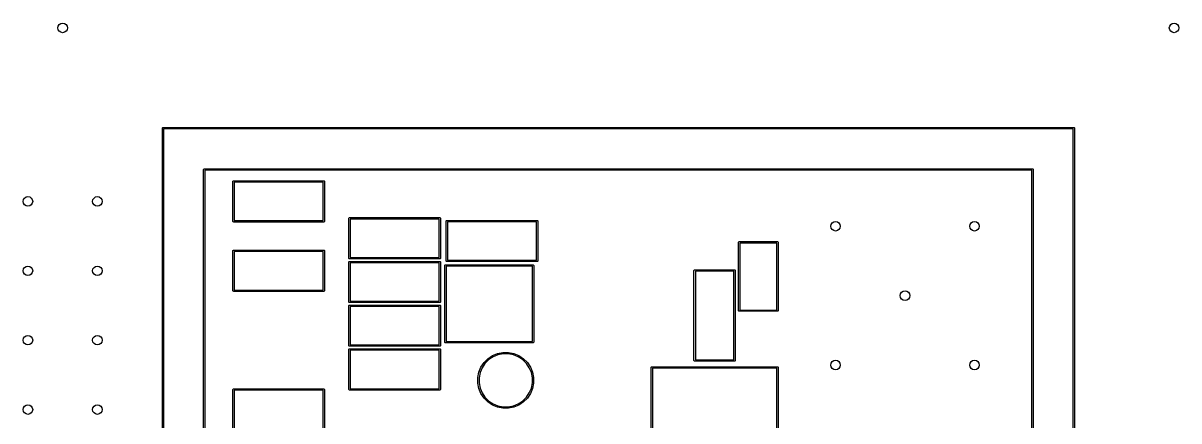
# Model space of a CAD drawing. Header units: inches. Extents: x 4.98 to 6.65, y -4.98 to -3.32.
# Drawn here: x 4.982 to 6.646, y -3.893 to -3.32 of the extents above; entities that cross this region are included whole.
import ezdxf

# ---------------------------------------------------------------- set-up
doc = ezdxf.new("R2010")
doc.units = ezdxf.units.IN
doc.header["$MEASUREMENT"] = 0
doc.layers.add('BLACK', color=250, linetype='CONTINUOUS')

msp = doc.modelspace()

# ---------------------------------------------------------------- linework, layer by layer
at = {"layer": 'BLACK', "linetype": 'CONTINUOUS'}
for p, q in [((5.1829, -3.4709), (5.1835, -3.4704)), ((5.1829, -3.4713), (5.1829, -3.4709)), ((5.1829, -4.7823), (5.1829, -3.4713)), ((5.1835, -3.4704), (5.1839, -3.4703)), ((5.1839, -3.4703), (6.4949, -3.4703)), ((5.1848, -3.4722), (5.1848, -4.7813)), ((6.4939, -3.4722), (5.1848, -3.4722)), ((6.4939, -4.7813), (6.4939, -3.4722)), ((6.4949, -3.4703), (6.4953, -3.4704)), ((6.4953, -3.4704), (6.4958, -3.4709)), ((6.4958, -3.4709), (6.4959, -3.4713)), ((6.4959, -3.4713), (6.4959, -4.7823)), ((5.2423, -3.5307), (5.2424, -3.5303)), ((5.2423, -4.7228), (5.2423, -3.5307)), ((5.2424, -3.5303), (5.2429, -3.5298)), ((5.2429, -3.5298), (5.2433, -3.5297)), ((5.2433, -3.5297), (6.4354, -3.5297)), ((5.2443, -3.5317), (5.2443, -4.7219)), ((6.4344, -3.5317), (5.2443, -3.5317)), ((6.4344, -4.7219), (6.4344, -3.5317)), ((6.4354, -3.5297), (6.4358, -3.5298)), ((6.4358, -3.5298), (6.4363, -3.5303)), ((6.4363, -3.5303), (6.4364, -3.5307)), ((6.4364, -3.5307), (6.4364, -4.7228)), ((5.2844, -3.548), (5.2845, -3.5477)), ((5.2844, -3.6055), (5.2844, -3.548)), ((5.2845, -3.5477), (5.2851, -3.5471)), ((5.2851, -3.5471), (5.2854, -3.547)), ((5.2854, -3.547), (5.4154, -3.547)), ((5.2864, -3.549), (5.2864, -3.6045)), ((5.4144, -3.549), (5.2864, -3.549)), ((5.4144, -3.6045), (5.4144, -3.549)), ((5.4154, -3.547), (5.4157, -3.5471)), ((5.4157, -3.5471), (5.4163, -3.5477)), ((5.4163, -3.5477), (5.4163, -3.548)), ((5.4163, -3.548), (5.4163, -3.6055)), ((5.2845, -3.6059), (5.2844, -3.6055)), ((5.2851, -3.6064), (5.2845, -3.6059)), ((5.2854, -3.6065), (5.2851, -3.6064)), ((5.4154, -3.6065), (5.2854, -3.6065)), ((5.2864, -3.6045), (5.4144, -3.6045)), ((5.4157, -3.6064), (5.4154, -3.6065)), ((5.4163, -3.6059), (5.4157, -3.6064)), ((5.4163, -3.6055), (5.4163, -3.6059)), ((5.4514, -3.6012), (5.4515, -3.6008)), ((5.4514, -3.6587), (5.4514, -3.6012)), ((5.4515, -3.6008), (5.452, -3.6003)), ((5.452, -3.6003), (5.4524, -3.6002)), ((5.4524, -3.6002), (5.5823, -3.6002)), ((5.4533, -3.6022), (5.4533, -3.6577)), ((5.5813, -3.6022), (5.4533, -3.6022)), ((5.5813, -3.6577), (5.5813, -3.6022)), ((5.5823, -3.6002), (5.5827, -3.6003)), ((5.5827, -3.6003), (5.5832, -3.6008)), ((5.5832, -3.6008), (5.5833, -3.6012)), ((5.5833, -3.6012), (5.5833, -3.6587)), ((5.5915, -3.6051), (5.5916, -3.6047)), ((5.5915, -3.6626), (5.5915, -3.6051)), ((5.5916, -3.6047), (5.5921, -3.6042)), ((5.5921, -3.6042), (5.5925, -3.6041)), ((5.5925, -3.6041), (5.7224, -3.6041)), ((5.5935, -3.6061), (5.5935, -3.6616)), ((5.7215, -3.6061), (5.5935, -3.6061)), ((5.7215, -3.6616), (5.7215, -3.6061)), ((5.7224, -3.6041), (5.7228, -3.6042)), ((5.7228, -3.6042), (5.7234, -3.6047)), ((5.7234, -3.6047), (5.7234, -3.6051)), ((5.7234, -3.6051), (5.7234, -3.6626)), ((6.0124, -3.6358), (6.0125, -3.6355)), ((6.0124, -3.7343), (6.0124, -3.6358)), ((6.0125, -3.6355), (6.013, -3.6349)), ((6.013, -3.6349), (6.0134, -3.6348)), ((6.0134, -3.6348), (6.0685, -3.6348)), ((6.0144, -3.6368), (6.0144, -3.7333)), ((6.0675, -3.6368), (6.0144, -3.6368)), ((6.0675, -3.7333), (6.0675, -3.6368)), ((6.0685, -3.6348), (6.0689, -3.6349)), ((6.0689, -3.6349), (6.0694, -3.6355)), ((6.0694, -3.6355), (6.0695, -3.6358)), ((6.0695, -3.6358), (6.0695, -3.7343)), ((5.2844, -3.648), (5.2845, -3.6477)), ((5.2844, -3.7055), (5.2844, -3.648)), ((5.2845, -3.6477), (5.2851, -3.6471)), ((5.2851, -3.6471), (5.2854, -3.647)), ((5.2854, -3.647), (5.4154, -3.647)), ((5.2864, -3.649), (5.2864, -3.7045)), ((5.4144, -3.649), (5.2864, -3.649)), ((5.4144, -3.7045), (5.4144, -3.649)), ((5.4154, -3.647), (5.4157, -3.6471)), ((5.4157, -3.6471), (5.4163, -3.6477)), ((5.4163, -3.6477), (5.4163, -3.648)), ((5.4163, -3.648), (5.4163, -3.7055)), ((5.4515, -3.659), (5.4514, -3.6587)), ((5.452, -3.6596), (5.4515, -3.659)), ((5.4524, -3.6596), (5.452, -3.6596)), ((5.5823, -3.6596), (5.4524, -3.6596)), ((5.4533, -3.6577), (5.5813, -3.6577)), ((5.5827, -3.6596), (5.5823, -3.6596)), ((5.5832, -3.659), (5.5827, -3.6596)), ((5.5833, -3.6587), (5.5832, -3.659)), ((5.4514, -3.6642), (5.4515, -3.6638)), ((5.4514, -3.7217), (5.4514, -3.6642)), ((5.4515, -3.6638), (5.452, -3.6633)), ((5.452, -3.6633), (5.4524, -3.6632)), ((5.4524, -3.6632), (5.5823, -3.6632)), ((5.4533, -3.6652), (5.4533, -3.7207)), ((5.5813, -3.6652), (5.4533, -3.6652)), ((5.5813, -3.7207), (5.5813, -3.6652)), ((5.5823, -3.6632), (5.5827, -3.6633)), ((5.5827, -3.6633), (5.5832, -3.6638)), ((5.5832, -3.6638), (5.5833, -3.6642)), ((5.5833, -3.6642), (5.5833, -3.7217)), ((5.5896, -3.6689), (5.5902, -3.6684)), ((5.5896, -3.6693), (5.5896, -3.6689)), ((5.5896, -3.7795), (5.5896, -3.6693)), ((5.5902, -3.6684), (5.5906, -3.6683)), ((5.5906, -3.6683), (5.7165, -3.6683)), ((5.5916, -3.663), (5.5915, -3.6626)), ((5.5915, -3.6703), (5.5915, -3.7785)), ((5.7156, -3.6703), (5.5915, -3.6703)), ((5.5921, -3.6635), (5.5916, -3.663)), ((5.5925, -3.6636), (5.5921, -3.6635)), ((5.7224, -3.6636), (5.5925, -3.6636)), ((5.5935, -3.6616), (5.7215, -3.6616)), ((5.7156, -3.7785), (5.7156, -3.6703)), ((5.7165, -3.6683), (5.7169, -3.6684)), ((5.7169, -3.6684), (5.7174, -3.6689)), ((5.7174, -3.6689), (5.7175, -3.6693)), ((5.7175, -3.6693), (5.7175, -3.7795)), ((5.7228, -3.6635), (5.7224, -3.6636)), ((5.7234, -3.663), (5.7228, -3.6635)), ((5.7234, -3.6626), (5.7234, -3.663)), ((5.9482, -3.6762), (5.9483, -3.6758)), ((5.9482, -3.8061), (5.9482, -3.6762)), ((5.9483, -3.6758), (5.9488, -3.6753)), ((5.9488, -3.6753), (5.9492, -3.6752)), ((5.9492, -3.6752), (6.0067, -3.6752)), ((6.0067, -3.6752), (6.0071, -3.6753)), ((6.0071, -3.6753), (6.0076, -3.6758)), ((6.0076, -3.6758), (6.0077, -3.6762)), ((6.0077, -3.6762), (6.0077, -3.8061)), ((5.9502, -3.6772), (5.9502, -3.8051)), ((6.0057, -3.6772), (5.9502, -3.6772)), ((6.0057, -3.8051), (6.0057, -3.6772)), ((5.2845, -3.7059), (5.2844, -3.7055)), ((5.2851, -3.7064), (5.2845, -3.7059)), ((5.2854, -3.7065), (5.2851, -3.7064)), ((5.4154, -3.7065), (5.2854, -3.7065)), ((5.2864, -3.7045), (5.4144, -3.7045)), ((5.4157, -3.7064), (5.4154, -3.7065)), ((5.4163, -3.7059), (5.4157, -3.7064)), ((5.4163, -3.7055), (5.4163, -3.7059)), ((5.4515, -3.722), (5.4514, -3.7217)), ((5.4514, -3.7272), (5.4515, -3.7268)), ((5.452, -3.7226), (5.4515, -3.722)), ((5.4515, -3.7268), (5.452, -3.7263)), ((5.4524, -3.7226), (5.452, -3.7226)), ((5.452, -3.7263), (5.4524, -3.7262)), ((5.5823, -3.7226), (5.4524, -3.7226)), ((5.4524, -3.7262), (5.5823, -3.7262)), ((5.4533, -3.7207), (5.5813, -3.7207)), ((5.5827, -3.7226), (5.5823, -3.7226)), ((5.5823, -3.7262), (5.5827, -3.7263)), ((5.5832, -3.722), (5.5827, -3.7226)), ((5.5827, -3.7263), (5.5832, -3.7268)), ((5.5833, -3.7217), (5.5832, -3.722)), ((5.5832, -3.7268), (5.5833, -3.7272)), ((5.4514, -3.7846), (5.4514, -3.7272)), ((5.4533, -3.7281), (5.4533, -3.7837)), ((5.5813, -3.7281), (5.4533, -3.7281)), ((5.5813, -3.7837), (5.5813, -3.7281)), ((5.5833, -3.7272), (5.5833, -3.7846)), ((6.0125, -3.7346), (6.0124, -3.7343)), ((6.013, -3.7352), (6.0125, -3.7346)), ((6.0134, -3.7352), (6.013, -3.7352)), ((6.0685, -3.7352), (6.0134, -3.7352)), ((6.0144, -3.7333), (6.0675, -3.7333)), ((6.0689, -3.7352), (6.0685, -3.7352)), ((6.0694, -3.7346), (6.0689, -3.7352)), ((6.0695, -3.7343), (6.0694, -3.7346)), ((5.4515, -3.785), (5.4514, -3.7846)), ((5.4514, -3.7902), (5.4515, -3.7898)), ((5.4514, -3.8476), (5.4514, -3.7902)), ((5.452, -3.7856), (5.4515, -3.785)), ((5.4515, -3.7898), (5.452, -3.7892)), ((5.4524, -3.7856), (5.452, -3.7856)), ((5.452, -3.7892), (5.4524, -3.7892)), ((5.5823, -3.7856), (5.4524, -3.7856)), ((5.4524, -3.7892), (5.5823, -3.7892)), ((5.4533, -3.7837), (5.5813, -3.7837)), ((5.4533, -3.7911), (5.4533, -3.8467)), ((5.5813, -3.7911), (5.4533, -3.7911)), ((5.5813, -3.8467), (5.5813, -3.7911)), ((5.5827, -3.7856), (5.5823, -3.7856)), ((5.5823, -3.7892), (5.5827, -3.7892)), ((5.5832, -3.785), (5.5827, -3.7856)), ((5.5827, -3.7892), (5.5832, -3.7898)), ((5.5833, -3.7846), (5.5832, -3.785)), ((5.5832, -3.7898), (5.5833, -3.7902)), ((5.5833, -3.7902), (5.5833, -3.8476)), ((5.5896, -3.7799), (5.5896, -3.7795)), ((5.5902, -3.7804), (5.5896, -3.7799)), ((5.5906, -3.7805), (5.5902, -3.7804)), ((5.7165, -3.7805), (5.5906, -3.7805)), ((5.5915, -3.7785), (5.7156, -3.7785)), ((5.7169, -3.7804), (5.7165, -3.7805)), ((5.7174, -3.7799), (5.7169, -3.7804)), ((5.7175, -3.7795), (5.7174, -3.7799)), ((5.6416, -3.8156), (5.646, -3.809)), ((5.646, -3.809), (5.6516, -3.8035)), ((5.6527, -3.8048), (5.6473, -3.8102)), ((5.6516, -3.8035), (5.6581, -3.7991)), ((5.659, -3.8006), (5.6527, -3.8048)), ((5.6581, -3.7991), (5.6655, -3.796)), ((5.666, -3.7977), (5.659, -3.8006)), ((5.6655, -3.796), (5.6732, -3.7945)), ((5.6734, -3.7963), (5.666, -3.7977)), ((5.6732, -3.7945), (5.6811, -3.7945)), ((5.6809, -3.7963), (5.6734, -3.7963)), ((5.6884, -3.7977), (5.6809, -3.7963)), ((5.6811, -3.7945), (5.6889, -3.796)), ((5.6953, -3.8006), (5.6884, -3.7977)), ((5.6889, -3.796), (5.6962, -3.7991)), ((5.7016, -3.8048), (5.6953, -3.8006)), ((5.6962, -3.7991), (5.7028, -3.8035)), ((5.707, -3.8102), (5.7016, -3.8048)), ((5.7028, -3.8035), (5.7084, -3.809)), ((5.7084, -3.809), (5.7128, -3.8156)), ((5.9483, -3.8065), (5.9482, -3.8061)), ((5.9488, -3.807), (5.9483, -3.8065)), ((5.9492, -3.8071), (5.9488, -3.807)), ((6.0067, -3.8071), (5.9492, -3.8071)), ((5.9502, -3.8051), (6.0057, -3.8051)), ((6.0071, -3.807), (6.0067, -3.8071)), ((6.0076, -3.8065), (6.0071, -3.807)), ((6.0077, -3.8061), (6.0076, -3.8065)), ((5.637, -3.8307), (5.6385, -3.8229)), ((5.6385, -3.8229), (5.6416, -3.8156)), ((5.6403, -3.8234), (5.6388, -3.8309)), ((5.6431, -3.8165), (5.6403, -3.8234)), ((5.6473, -3.8102), (5.6431, -3.8165)), ((5.7112, -3.8165), (5.707, -3.8102)), ((5.7141, -3.8234), (5.7112, -3.8165)), ((5.7128, -3.8156), (5.7158, -3.8229)), ((5.7156, -3.8309), (5.7141, -3.8234)), ((5.7158, -3.8229), (5.7173, -3.8307)), ((5.8864, -3.8159), (5.8865, -3.8156)), ((5.8864, -4.0049), (5.8864, -3.8159)), ((5.8865, -3.8156), (5.887, -3.815)), ((5.887, -3.815), (5.8874, -3.815)), ((5.8874, -3.815), (6.0685, -3.815)), ((5.8884, -3.8169), (5.8884, -4.0039)), ((6.0675, -3.8169), (5.8884, -3.8169)), ((6.0675, -4.0039), (6.0675, -3.8169)), ((6.0685, -3.815), (6.0689, -3.815)), ((6.0689, -3.815), (6.0694, -3.8156)), ((6.0694, -3.8156), (6.0695, -3.8159)), ((6.0695, -3.8159), (6.0695, -4.0049)), ((5.637, -3.8309), (5.637, -3.8307)), ((5.637, -3.8386), (5.637, -3.8309)), ((5.6385, -3.8464), (5.637, -3.8386)), ((5.6388, -3.8309), (5.6388, -3.8384)), ((5.6388, -3.8384), (5.6403, -3.8458)), ((5.7141, -3.8458), (5.7156, -3.8384)), ((5.7156, -3.8384), (5.7156, -3.8309)), ((5.7173, -3.8386), (5.7158, -3.8464)), ((5.7173, -3.8307), (5.7173, -3.8386)), ((5.2844, -3.848), (5.2845, -3.8477)), ((5.2844, -3.9055), (5.2844, -3.848)), ((5.2845, -3.8477), (5.2851, -3.8471)), ((5.2851, -3.8471), (5.2854, -3.847)), ((5.2854, -3.847), (5.4154, -3.847)), ((5.2864, -3.849), (5.2864, -3.9045)), ((5.4144, -3.849), (5.2864, -3.849)), ((5.4144, -3.9045), (5.4144, -3.849)), ((5.4154, -3.847), (5.4157, -3.8471)), ((5.4157, -3.8471), (5.4163, -3.8477)), ((5.4163, -3.8477), (5.4163, -3.848)), ((5.4163, -3.848), (5.4163, -3.9055)), ((5.4515, -3.848), (5.4514, -3.8476)), ((5.452, -3.8485), (5.4515, -3.848)), ((5.4524, -3.8486), (5.452, -3.8485)), ((5.5823, -3.8486), (5.4524, -3.8486)), ((5.4533, -3.8467), (5.5813, -3.8467)), ((5.5827, -3.8485), (5.5823, -3.8486)), ((5.5832, -3.848), (5.5827, -3.8485)), ((5.5833, -3.8476), (5.5832, -3.848)), ((5.6416, -3.8537), (5.6385, -3.8464)), ((5.6403, -3.8458), (5.6431, -3.8528)), ((5.646, -3.8602), (5.6416, -3.8537)), ((5.6431, -3.8528), (5.6473, -3.8591)), ((5.6473, -3.8591), (5.6527, -3.8645)), ((5.7016, -3.8645), (5.707, -3.8591)), ((5.707, -3.8591), (5.7112, -3.8528)), ((5.7128, -3.8537), (5.7084, -3.8602)), ((5.7112, -3.8528), (5.7141, -3.8458)), ((5.7158, -3.8464), (5.7128, -3.8537)), ((5.6516, -3.8658), (5.646, -3.8602)), ((5.6581, -3.8702), (5.6516, -3.8658)), ((5.6527, -3.8645), (5.659, -3.8687)), ((5.6655, -3.8733), (5.6581, -3.8702)), ((5.659, -3.8687), (5.666, -3.8716)), ((5.6732, -3.8748), (5.6655, -3.8733)), ((5.666, -3.8716), (5.6734, -3.873)), ((5.6811, -3.8748), (5.6732, -3.8748)), ((5.6734, -3.873), (5.6809, -3.873)), ((5.6809, -3.873), (5.6884, -3.8716)), ((5.6889, -3.8733), (5.6811, -3.8748)), ((5.6884, -3.8716), (5.6953, -3.8687)), ((5.6962, -3.8702), (5.6889, -3.8733)), ((5.6953, -3.8687), (5.7016, -3.8645)), ((5.7028, -3.8658), (5.6962, -3.8702)), ((5.7084, -3.8602), (5.7028, -3.8658))]:
    msp.add_line(p, q, dxfattribs=at)
at = {"layer": 'BLACK'}
for centre in [(5.0394, -3.3268), (5.0394, -3.3268), (6.6394, -3.3268), (6.6394, -3.3268), (4.9894, -3.5768), (4.9894, -3.5768), (5.0894, -3.5768), (5.0894, -3.5768), (6.152, -3.6126), (6.152, -3.6126), (6.352, -3.6126), (6.352, -3.6126), (4.9894, -3.6768), (4.9894, -3.6768), (5.0894, -3.6768), (5.0894, -3.6768), (6.252, -3.7126), (6.252, -3.7126), (4.9894, -3.7768), (4.9894, -3.7768), (5.0894, -3.7768), (5.0894, -3.7768), (6.152, -3.8126), (6.152, -3.8126), (6.352, -3.8126), (6.352, -3.8126), (4.9894, -3.8768), (4.9894, -3.8768), (5.0894, -3.8768), (5.0894, -3.8768)]:
    msp.add_circle(centre, 0.00689, dxfattribs=at)

doc.saveas('drawing.dxf')
